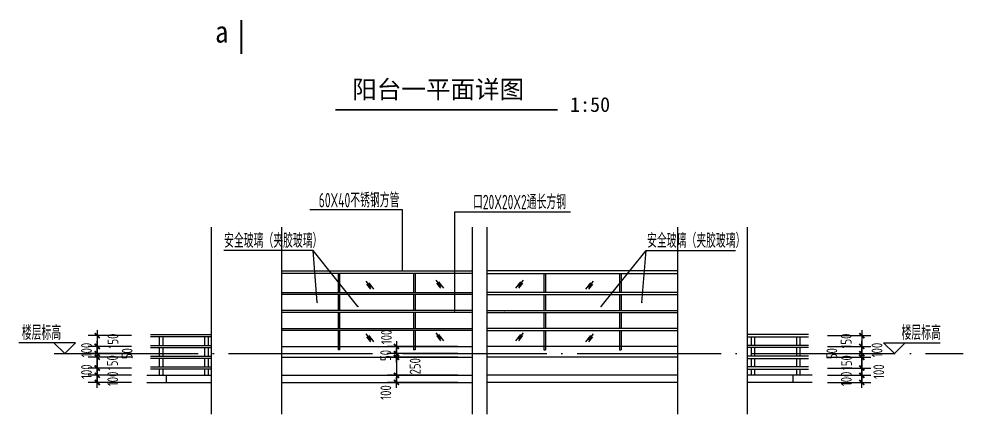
# Model space of a CAD drawing. Extents: x -726032 to 135930, y -151624 to 587044.
# Drawn here: x -134769 to -108544, y 356371 to 367333 of the extents above; entities that cross this region are included whole.
import ezdxf

# ---------------------------------------------------------------- set-up
doc = ezdxf.new("R2010")
doc.units = 0
doc.header["$LTSCALE"] = 1000
doc.header["$MEASUREMENT"] = 0
doc.linetypes.add('DOTE', pattern=[2.42, 2, -0.2, 0.02, -0.2])
doc.layers.get('0').update_dxf_attribs({"linetype": 'CONTINUOUS'})
doc.layers.get('DEFPOINTS').update_dxf_attribs({"color": 1, "linetype": 'CONTINUOUS'})
for name, color, linetype in [('AXIS', 245, 'CONTINUOUS'), ('DOTE', 8, 'DOTE'), ('PUB_DIM', 245, 'CONTINUOUS'), ('PUB_TEXT', 142, 'CONTINUOUS'), ('WINDOW', 155, 'CONTINUOUS'), ('引线', 213, 'CONTINUOUS'), ('排水', 245, 'CONTINUOUS'), ('构架', 4, 'CONTINUOUS'), ('栏杆', 126, 'CONTINUOUS')]:
    doc.layers.add(name, color=color, linetype=linetype)
doc.styles.add('-宋体', font='SimSun.ttf', dxfattribs={"width": 0.8})
doc.styles.add('-黑体', font='')
doc.styles.add('_HZTXT', font='isocp.shx', dxfattribs={"width": 0.8, "bigfont": 'hztxt.shx'})
doc.styles.add('DIM_FONT', font='isocp.shx', dxfattribs={"width": 0.8})
doc.styles.get('-黑体').set_extended_font_data('SimHei')
doc.dimstyles.new('DIMN20', dxfattribs={"dimscale": 0.2, "dimtxt": 300, "dimasz": 1, "dimexe": 250, "dimexo": 300, "dimgap": 150, "dimtad": 1, "dimdec": 0, "dimzin": 0, "dimdsep": 46, "dimtxsty": 'DIM_FONT', "dimblk": '_DIMX', "dimcen": 0.09, "dimclrt": 142, "dimadec": 0, "dimazin": 0, "dimtfac": 1, "dimtdec": 0, "dimtix": 1, "dimtmove": 2, "dimatfit": 3, "dimldrblk": '_DIMX', "dimfxl": 1, "dimtolj": 1, "dimtzin": 0, "dimarcsym": 0})

# ---------------------------------------------------------------- blocks, each defined once
blk = doc.blocks.new('A$C3F903CA2')
at = {"layer": 'PUB_TEXT', "const_width": 30, "elevation": 1920}
blk.add_lwpolyline([(3811.8, 471.4), (3811.8, 0)], dxfattribs=at)
at = {"layer": 'PUB_TEXT', "style": '-宋体', "width": 0.9}
blk.add_text('a', height=300, rotation=360, dxfattribs=at).set_placement((3446.9, 157.8, 1920))
blk = doc.blocks.new('_DIMX')
blk.add_line((-150, 0), (150, 0))
at = {"const_width": 50}
blk.add_lwpolyline([(-70, -70), (70, 70)], dxfattribs=at)
blk = doc.blocks.new('*D4078')
at = {"color": 0, "linetype": 'ByBlock', "transparency": 16777216}
for p, q in [((70852, -158105), (69877, -158105)), ((70002, -158105), (70002, -158104)), ((70002, -158105), (70002, -158205)), ((70002, -158105), (70002, -158205)), ((70852, -158205), (69877, -158205)), ((70002, -158206), (70002, -158206))]:
    blk.add_line(p, q, dxfattribs=at)
at = {"layer": 'DEFPOINTS', "color": 0, "linetype": 'ByBlock', "transparency": 16777216}
for p in [(71002, -158105), (70002, -158205), (71002, -158205)]:
    blk.add_point(p, dxfattribs=at)
at = {"color": 0, "linetype": 'ByBlock', "transparency": 16777216, "xscale": 0.5, "yscale": 0.5, "zscale": 0.5}
for p, rotation in [((70002, -158105), 270), ((70002, -158205), 90)]:
    blk.add_blockref('_DIMX', p, dxfattribs=dict(at, rotation=rotation))
at = {"color": 142, "linetype": 'ByBlock', "transparency": 16777216, "insert": (69854, -158344), "char_height": 150, "attachment_point": 5, "rotation": 90, "style": 'DIM_FONT'}
blk.add_mtext('\\A1;100', dxfattribs=at)
blk = doc.blocks.new('*D4075')
at = {"color": 0, "linetype": 'ByBlock', "transparency": 16777216}
for p, q in [((70852, -157705), (69877, -157705)), ((70002, -157705), (70002, -157704)), ((70002, -157705), (70002, -157805)), ((70002, -157705), (70002, -157805)), ((70852, -157805), (69877, -157805)), ((70002, -157806), (70002, -157806))]:
    blk.add_line(p, q, dxfattribs=at)
at = {"layer": 'DEFPOINTS', "color": 0, "linetype": 'ByBlock', "transparency": 16777216}
for p in [(71002, -157705), (70002, -157805), (71002, -157805)]:
    blk.add_point(p, dxfattribs=at)
at = {"color": 0, "linetype": 'ByBlock', "transparency": 16777216, "xscale": 0.5, "yscale": 0.5, "zscale": 0.5}
for p, rotation in [((70002, -157705), 270), ((70002, -157805), 90)]:
    blk.add_blockref('_DIMX', p, dxfattribs=dict(at, rotation=rotation))
at = {"color": 142, "linetype": 'ByBlock', "transparency": 16777216, "insert": (69863, -157574), "char_height": 150, "attachment_point": 5, "rotation": 90, "style": 'DIM_FONT'}
blk.add_mtext('\\A1;100', dxfattribs=at)
blk = doc.blocks.new('*D4076')
at = {"color": 0, "linetype": 'ByBlock', "transparency": 16777216}
for p, q in [((70852, -157805), (69877, -157805)), ((70852, -157855), (69877, -157855)), ((70002, -157805), (70002, -157804)), ((70002, -157805), (70002, -157855)), ((70002, -157856), (70002, -157856))]:
    blk.add_line(p, q, dxfattribs=at)
at = {"layer": 'DEFPOINTS', "color": 0, "linetype": 'ByBlock', "transparency": 16777216}
for p in [(70002, -157855), (71002, -157805), (71002, -157855)]:
    blk.add_point(p, dxfattribs=at)
at = {"color": 0, "linetype": 'ByBlock', "transparency": 16777216, "xscale": 0.5, "yscale": 0.5, "zscale": 0.5}
for p, rotation in [((70002, -157805), 270), ((70002, -157855), 90)]:
    blk.add_blockref('_DIMX', p, dxfattribs=dict(at, rotation=rotation))
at = {"color": 142, "linetype": 'ByBlock', "transparency": 16777216, "insert": (69852, -157830), "char_height": 150, "attachment_point": 5, "rotation": 90, "style": 'DIM_FONT'}
blk.add_mtext('\\A1;50', dxfattribs=at)
blk = doc.blocks.new('*D4077')
at = {"color": 0, "linetype": 'ByBlock', "transparency": 16777216}
for p, q in [((70852, -157855), (69877, -157855)), ((70002, -157856), (70002, -158105)), ((70852, -158105), (69877, -158105))]:
    blk.add_line(p, q, dxfattribs=at)
at = {"layer": 'DEFPOINTS', "color": 0, "linetype": 'ByBlock', "transparency": 16777216}
for p in [(71002, -157855), (70002, -158105), (71002, -158105)]:
    blk.add_point(p, dxfattribs=at)
at = {"color": 0, "linetype": 'ByBlock', "transparency": 16777216, "xscale": 0.5, "yscale": 0.5, "zscale": 0.5}
for p, rotation in [((70002, -157855), 90), ((70002, -158105), 270)]:
    blk.add_blockref('_DIMX', p, dxfattribs=dict(at, rotation=rotation))
at = {"color": 142, "linetype": 'ByBlock', "transparency": 16777216, "insert": (70261, -157980), "char_height": 150, "attachment_point": 5, "rotation": 90, "style": 'DIM_FONT'}
blk.add_mtext('\\A1;250', dxfattribs=at)
blk = doc.blocks.new('*D4063')
at = {"color": 0, "linetype": 'ByBlock', "transparency": 16777216}
for p, q in [((65769, -157805), (65167, -157805)), ((65769, -157855), (65167, -157855)), ((65292, -157805), (65292, -157804)), ((65292, -157805), (65292, -157855)), ((65292, -157805), (65292, -157855)), ((65292, -157856), (65292, -157856))]:
    blk.add_line(p, q, dxfattribs=at)
at = {"layer": 'DEFPOINTS', "color": 0, "linetype": 'ByBlock', "transparency": 16777216}
for p in [(65292, -157855), (65919, -157805), (65919, -157855)]:
    blk.add_point(p, dxfattribs=at)
at = {"color": 0, "linetype": 'ByBlock', "transparency": 16777216, "xscale": 0.5, "yscale": 0.5, "zscale": 0.5}
for p, rotation in [((65292, -157805), 270), ((65292, -157855), 90)]:
    blk.add_blockref('_DIMX', p, dxfattribs=dict(at, rotation=rotation))
at = {"color": 142, "linetype": 'ByBlock', "transparency": 16777216, "insert": (65707, -157805), "char_height": 150, "attachment_point": 5, "rotation": 90, "style": 'DIM_FONT'}
blk.add_mtext('\\A1;50', dxfattribs=at)
blk = doc.blocks.new('*D4064')
at = {"color": 0, "linetype": 'ByBlock', "transparency": 16777216}
for p, q in [((65769, -157705), (65167, -157705)), ((65292, -157705), (65292, -157704)), ((65292, -157705), (65292, -157805)), ((65769, -157805), (65167, -157805)), ((65292, -157806), (65292, -157806))]:
    blk.add_line(p, q, dxfattribs=at)
at = {"layer": 'DEFPOINTS', "color": 0, "linetype": 'ByBlock', "transparency": 16777216}
for p in [(65919, -157705), (65292, -157805), (65919, -157805)]:
    blk.add_point(p, dxfattribs=at)
at = {"color": 0, "linetype": 'ByBlock', "transparency": 16777216, "xscale": 0.5, "yscale": 0.5, "zscale": 0.5}
for p, rotation in [((65292, -157705), 270), ((65292, -157805), 90)]:
    blk.add_blockref('_DIMX', p, dxfattribs=dict(at, rotation=rotation))
at = {"color": 142, "linetype": 'ByBlock', "transparency": 16777216, "insert": (65142, -157755), "char_height": 150, "attachment_point": 5, "rotation": 90, "style": 'DIM_FONT'}
blk.add_mtext('\\A1;100', dxfattribs=at)
blk = doc.blocks.new('*D4065')
at = {"color": 0, "linetype": 'ByBlock', "transparency": 16777216}
for p, q in [((65769, -158005), (65167, -158005)), ((65292, -158005), (65292, -158004)), ((65292, -158005), (65292, -158105)), ((65769, -158105), (65167, -158105)), ((65292, -158106), (65292, -158106))]:
    blk.add_line(p, q, dxfattribs=at)
at = {"layer": 'DEFPOINTS', "color": 0, "linetype": 'ByBlock', "transparency": 16777216}
for p in [(65919, -158005), (65292, -158105), (65919, -158105)]:
    blk.add_point(p, dxfattribs=at)
at = {"color": 0, "linetype": 'ByBlock', "transparency": 16777216, "xscale": 0.5, "yscale": 0.5, "zscale": 0.5}
for p, rotation in [((65292, -158005), 270), ((65292, -158105), 90)]:
    blk.add_blockref('_DIMX', p, dxfattribs=dict(at, rotation=rotation))
at = {"color": 142, "linetype": 'ByBlock', "transparency": 16777216, "insert": (65142, -158055), "char_height": 150, "attachment_point": 5, "rotation": 90, "style": 'DIM_FONT'}
blk.add_mtext('\\A1;100', dxfattribs=at)
blk = doc.blocks.new('*D4066')
at = {"color": 0, "linetype": 'ByBlock', "transparency": 16777216}
for p, q in [((65769, -158105), (65167, -158105)), ((65292, -158105), (65292, -158104)), ((65292, -158105), (65292, -158205)), ((65292, -158105), (65292, -158205)), ((65769, -158205), (65167, -158205)), ((65292, -158206), (65292, -158206))]:
    blk.add_line(p, q, dxfattribs=at)
at = {"layer": 'DEFPOINTS', "color": 0, "linetype": 'ByBlock', "transparency": 16777216}
for p in [(65919, -158105), (65292, -158205), (65919, -158205)]:
    blk.add_point(p, dxfattribs=at)
at = {"color": 0, "linetype": 'ByBlock', "transparency": 16777216, "xscale": 0.5, "yscale": 0.5, "zscale": 0.5}
for p, rotation in [((65292, -158105), 270), ((65292, -158205), 90)]:
    blk.add_blockref('_DIMX', p, dxfattribs=dict(at, rotation=rotation))
at = {"color": 142, "linetype": 'ByBlock', "transparency": 16777216, "insert": (65507, -158155), "char_height": 150, "attachment_point": 5, "rotation": 90, "style": 'DIM_FONT'}
blk.add_mtext('\\A1;100', dxfattribs=at)
blk = doc.blocks.new('*D4067')
at = {"color": 0, "linetype": 'ByBlock', "transparency": 16777216}
for p, q in [((65769, -157855), (65167, -157855)), ((65292, -157855), (65292, -157854)), ((65292, -157855), (65292, -158005)), ((65292, -157855), (65292, -158005)), ((65769, -158005), (65167, -158005)), ((65292, -158006), (65292, -158006))]:
    blk.add_line(p, q, dxfattribs=at)
at = {"layer": 'DEFPOINTS', "color": 0, "linetype": 'ByBlock', "transparency": 16777216}
for p in [(65919, -157855), (65292, -158005), (65919, -158005)]:
    blk.add_point(p, dxfattribs=at)
at = {"color": 0, "linetype": 'ByBlock', "transparency": 16777216, "xscale": 0.5, "yscale": 0.5, "zscale": 0.5}
for p, rotation in [((65292, -157855), 270), ((65292, -158005), 90)]:
    blk.add_blockref('_DIMX', p, dxfattribs=dict(at, rotation=rotation))
at = {"color": 142, "linetype": 'ByBlock', "transparency": 16777216, "insert": (65503, -157930), "char_height": 150, "attachment_point": 5, "rotation": 90, "style": 'DIM_FONT'}
blk.add_mtext('\\A1;150', dxfattribs=at)
blk = doc.blocks.new('*D4068')
at = {"color": 0, "linetype": 'ByBlock', "transparency": 16777216}
for p, q in [((65769, -157555), (65167, -157555)), ((65292, -157555), (65292, -157554)), ((65292, -157555), (65292, -157705)), ((65292, -157555), (65292, -157705)), ((65769, -157705), (65167, -157705)), ((65292, -157706), (65292, -157706))]:
    blk.add_line(p, q, dxfattribs=at)
at = {"layer": 'DEFPOINTS', "color": 0, "linetype": 'ByBlock', "transparency": 16777216}
for p in [(65919, -157555), (65292, -157705), (65919, -157705)]:
    blk.add_point(p, dxfattribs=at)
at = {"color": 0, "linetype": 'ByBlock', "transparency": 16777216, "xscale": 0.5, "yscale": 0.5, "zscale": 0.5}
for p, rotation in [((65292, -157555), 270), ((65292, -157705), 90)]:
    blk.add_blockref('_DIMX', p, dxfattribs=dict(at, rotation=rotation))
at = {"color": 142, "linetype": 'ByBlock', "transparency": 16777216, "insert": (65509, -157630), "char_height": 150, "attachment_point": 5, "rotation": 90, "style": 'DIM_FONT'}
blk.add_mtext('\\A1;150', dxfattribs=at)
blk = doc.blocks.new('*D4071')
at = {"color": 0, "linetype": 'ByBlock', "transparency": 16777216}
for p, q in [((76062, -158005), (76664, -158005)), ((76539, -158005), (76539, -158004)), ((76539, -158005), (76539, -158105)), ((76539, -158005), (76539, -158105)), ((76062, -158105), (76664, -158105)), ((76539, -158106), (76539, -158106))]:
    blk.add_line(p, q, dxfattribs=at)
at = {"layer": 'DEFPOINTS', "color": 0, "linetype": 'ByBlock', "transparency": 16777216}
for p in [(75912, -158005), (75912, -158105), (76539, -158105)]:
    blk.add_point(p, dxfattribs=at)
at = {"color": 0, "linetype": 'ByBlock', "transparency": 16777216, "xscale": 0.5, "yscale": 0.5, "zscale": 0.5}
for p, rotation in [((76539, -158005), 270), ((76539, -158105), 90)]:
    blk.add_blockref('_DIMX', p, dxfattribs=dict(at, rotation=rotation))
at = {"color": 142, "linetype": 'ByBlock', "transparency": 16777216, "insert": (76775, -158055), "char_height": 150, "attachment_point": 5, "rotation": 90, "style": 'DIM_FONT'}
blk.add_mtext('\\A1;100', dxfattribs=at)
blk = doc.blocks.new('*D4070')
at = {"color": 0, "linetype": 'ByBlock', "transparency": 16777216}
for p, q in [((76062, -157705), (76664, -157705)), ((76539, -157705), (76539, -157704)), ((76539, -157705), (76539, -157805)), ((76539, -157705), (76539, -157805)), ((76062, -157805), (76664, -157805)), ((76539, -157806), (76539, -157806))]:
    blk.add_line(p, q, dxfattribs=at)
at = {"layer": 'DEFPOINTS', "color": 0, "linetype": 'ByBlock', "transparency": 16777216}
for p in [(75912, -157705), (75912, -157805), (76539, -157805)]:
    blk.add_point(p, dxfattribs=at)
at = {"color": 0, "linetype": 'ByBlock', "transparency": 16777216, "xscale": 0.5, "yscale": 0.5, "zscale": 0.5}
for p, rotation in [((76539, -157705), 270), ((76539, -157805), 90)]:
    blk.add_blockref('_DIMX', p, dxfattribs=dict(at, rotation=rotation))
at = {"color": 142, "linetype": 'ByBlock', "transparency": 16777216, "insert": (76750, -157755), "char_height": 150, "attachment_point": 5, "rotation": 90, "style": 'DIM_FONT'}
blk.add_mtext('\\A1;100', dxfattribs=at)
blk = doc.blocks.new('*D4074')
at = {"color": 0, "linetype": 'ByBlock', "transparency": 16777216}
for p, q in [((76062, -157555), (76664, -157555)), ((76539, -157555), (76539, -157554)), ((76539, -157555), (76539, -157705)), ((76539, -157555), (76539, -157705)), ((76062, -157705), (76664, -157705)), ((76539, -157706), (76539, -157706))]:
    blk.add_line(p, q, dxfattribs=at)
at = {"layer": 'DEFPOINTS', "color": 0, "linetype": 'ByBlock', "transparency": 16777216}
for p in [(75912, -157555), (75912, -157705), (76539, -157705)]:
    blk.add_point(p, dxfattribs=at)
at = {"color": 0, "linetype": 'ByBlock', "transparency": 16777216, "xscale": 0.5, "yscale": 0.5, "zscale": 0.5}
for p, rotation in [((76539, -157555), 270), ((76539, -157705), 90)]:
    blk.add_blockref('_DIMX', p, dxfattribs=dict(at, rotation=rotation))
at = {"color": 142, "linetype": 'ByBlock', "transparency": 16777216, "insert": (76322, -157630), "char_height": 150, "attachment_point": 5, "rotation": 90, "style": 'DIM_FONT'}
blk.add_mtext('\\A1;150', dxfattribs=at)
blk = doc.blocks.new('*D4073')
at = {"color": 0, "linetype": 'ByBlock', "transparency": 16777216}
for p, q in [((76062, -157855), (76664, -157855)), ((76539, -157855), (76539, -157854)), ((76539, -157855), (76539, -158005)), ((76539, -157855), (76539, -158005)), ((76062, -158005), (76664, -158005)), ((76539, -158006), (76539, -158006))]:
    blk.add_line(p, q, dxfattribs=at)
at = {"layer": 'DEFPOINTS', "color": 0, "linetype": 'ByBlock', "transparency": 16777216}
for p in [(75912, -157855), (75912, -158005), (76539, -158005)]:
    blk.add_point(p, dxfattribs=at)
at = {"color": 0, "linetype": 'ByBlock', "transparency": 16777216, "xscale": 0.5, "yscale": 0.5, "zscale": 0.5}
for p, rotation in [((76539, -157855), 270), ((76539, -158005), 90)]:
    blk.add_blockref('_DIMX', p, dxfattribs=dict(at, rotation=rotation))
at = {"color": 142, "linetype": 'ByBlock', "transparency": 16777216, "insert": (76328, -157930), "char_height": 150, "attachment_point": 5, "rotation": 90, "style": 'DIM_FONT'}
blk.add_mtext('\\A1;150', dxfattribs=at)
blk = doc.blocks.new('*D4072')
at = {"color": 0, "linetype": 'ByBlock', "transparency": 16777216}
for p, q in [((76062, -158105), (76664, -158105)), ((76539, -158105), (76539, -158104)), ((76539, -158105), (76539, -158205)), ((76539, -158105), (76539, -158205)), ((76062, -158205), (76664, -158205)), ((76539, -158206), (76539, -158206))]:
    blk.add_line(p, q, dxfattribs=at)
at = {"layer": 'DEFPOINTS', "color": 0, "linetype": 'ByBlock', "transparency": 16777216}
for p in [(75912, -158105), (75912, -158205), (76539, -158205)]:
    blk.add_point(p, dxfattribs=at)
at = {"color": 0, "linetype": 'ByBlock', "transparency": 16777216, "xscale": 0.5, "yscale": 0.5, "zscale": 0.5}
for p, rotation in [((76539, -158105), 270), ((76539, -158205), 90)]:
    blk.add_blockref('_DIMX', p, dxfattribs=dict(at, rotation=rotation))
at = {"color": 142, "linetype": 'ByBlock', "transparency": 16777216, "insert": (76324, -158155), "char_height": 150, "attachment_point": 5, "rotation": 90, "style": 'DIM_FONT'}
blk.add_mtext('\\A1;100', dxfattribs=at)
blk = doc.blocks.new('*D4069')
at = {"color": 0, "linetype": 'ByBlock', "transparency": 16777216}
for p, q in [((76062, -157805), (76664, -157805)), ((76062, -157855), (76664, -157855)), ((76539, -157805), (76539, -157804)), ((76539, -157805), (76539, -157855)), ((76539, -157805), (76539, -157855)), ((76539, -157856), (76539, -157856))]:
    blk.add_line(p, q, dxfattribs=at)
at = {"layer": 'DEFPOINTS', "color": 0, "linetype": 'ByBlock', "transparency": 16777216}
for p in [(75912, -157805), (75912, -157855), (76539, -157855)]:
    blk.add_point(p, dxfattribs=at)
at = {"color": 0, "linetype": 'ByBlock', "transparency": 16777216, "xscale": 0.5, "yscale": 0.5, "zscale": 0.5}
for p, rotation in [((76539, -157805), 270), ((76539, -157855), 90)]:
    blk.add_blockref('_DIMX', p, dxfattribs=dict(at, rotation=rotation))
at = {"color": 142, "linetype": 'ByBlock', "transparency": 16777216, "insert": (76123, -157805), "char_height": 150, "attachment_point": 5, "rotation": 90, "style": 'DIM_FONT'}
blk.add_mtext('\\A1;50', dxfattribs=at)
blk = doc.blocks.new('A$C417558AB')
for p, q in [((2677.2, 0), (2677.2, 2593.8)), ((3647.2, 2593.8), (3647.2, 0)), ((6297.2, 2593.8), (6297.2, 0)), ((6497.2, 2593.8), (6497.2, 0)), ((6497.2, 2593.8), (6497.2, 0)), ((9147.2, 2593.8), (9147.2, 0)), ((10117.2, 0), (10117.2, 2593.8)), ((3647.2, 938.5), (6297.2, 938.5)), ((9147.2, 938.5), (6497.2, 938.5)), ((3647.2, 788.5), (6297.2, 788.5)), ((9147.2, 788.5), (6497.2, 788.5)), ((1777.2, 538.5), (2677.2, 538.5)), ((2047.2, 538.5), (2047.2, 438.5)), ((3647.2, 538.5), (6297.2, 538.5)), ((9147.2, 538.5), (6497.2, 538.5)), ((11017.2, 538.5), (10117.2, 538.5)), ((10747.2, 538.5), (10747.2, 438.5)), ((1777.2, 438.5), (2677.2, 438.5)), ((3647.2, 438.5), (6297.2, 438.5)), ((9147.2, 438.5), (6497.2, 438.5)), ((11017.2, 438.5), (10117.2, 438.5))]:
    blk.add_line(p, q)
at = {"layer": 'DOTE'}
blk.add_line((491.1, 838.5), (13112.9, 838.5), dxfattribs=at)
at = {"layer": 'PUB_DIM'}
for p, q in [((786.4, 988.5), (0, 988.5)), ((636.4, 838.5), (486.4, 988.5)), ((786.4, 988.5), (636.4, 838.5)), ((12008, 988.5), (12794.4, 988.5)), ((12008, 988.5), (12158, 838.5)), ((12158, 838.5), (12308, 988.5))]:
    blk.add_line(p, q, dxfattribs=at)
at = {"layer": 'WINDOW'}
for p, q in [((4819.9, 1844.9), (4887, 1756.8)), ((5791.6, 1859), (5858.8, 1770.9)), ((7002.8, 1859), (6935.6, 1770.9)), ((7974.6, 1844.9), (7907.4, 1756.8)), ((4827.8, 1803.8), (4882.8, 1731.6)), ((4857.6, 1819.7), (4924.8, 1731.6)), ((5799.6, 1817.9), (5854.6, 1745.8)), ((5829.4, 1833.9), (5896.6, 1745.8)), ((6965, 1833.9), (6897.8, 1745.8)), ((6994.9, 1817.9), (6939.8, 1745.8)), ((7936.8, 1819.7), (7869.6, 1731.6)), ((7966.6, 1803.8), (7911.6, 1731.6)), ((4819.9, 1114.6), (4887, 1026.5)), ((4827.8, 1073.5), (4882.8, 1001.3)), ((4857.6, 1089.4), (4924.8, 1001.3)), ((5791.6, 1128.7), (5858.8, 1040.6)), ((5799.6, 1087.7), (5854.6, 1015.5)), ((5829.4, 1103.6), (5896.6, 1015.5)), ((6965, 1103.6), (6897.8, 1015.5)), ((7002.8, 1128.7), (6935.6, 1040.6)), ((6994.9, 1087.7), (6939.8, 1015.5)), ((7936.8, 1089.4), (7869.6, 1001.3)), ((7974.6, 1114.6), (7907.4, 1026.5)), ((7966.6, 1073.5), (7911.6, 1001.3))]:
    blk.add_line(p, q, dxfattribs=at)
at = {"layer": '引线'}
for p, q in [((4142.6, 1547.9), (4085, 2269.6)), ((8651.8, 1547.9), (8709.4, 2269.6))]:
    blk.add_line(p, q, dxfattribs=at)
for points in [[(5327.5, 1988.5), (5327.5, 2830.7), (4038.4, 2830.7)], [(6052.3, 1432.2), (6052.3, 2805.1), (7662.2, 2805.1)], [(4709.3, 1492.1), (4085, 2269.6), (2844.8, 2269.6)], [(8085.1, 1492.1), (8709.4, 2269.6), (9949.6, 2269.6)]]:
    blk.add_lwpolyline(points, dxfattribs=at)
at = {"layer": '引线', "const_width": 9.75}
for points in [[(5332.7, 1988.5, -1), (5322.4, 1988.5, -1)], [(4147.7, 1547.9, -1), (4137.5, 1547.9, -1)], [(4714.4, 1492.1, -1), (4704.2, 1492.1, -1)], [(8080, 1492.1, 1), (8090.2, 1492.1, 1)], [(8646.7, 1547.9, 1), (8657, 1547.9, 1)], [(6057.5, 1432.2, -1), (6047.2, 1432.2, -1)], [(6737, 1432.2, 1), (6747.2, 1432.2, 1)]]:
    blk.add_lwpolyline(points, format="xyb", close=True, dxfattribs=at)
at = {"layer": '栏杆', "color": 253}
for p, q in [((3647.2, 1988.5), (6297.2, 1988.5)), ((9147.2, 1988.5), (6497.2, 1988.5)), ((6297.2, 1948.5), (3647.2, 1948.5)), ((4432.2, 1948.5), (4432.2, 1688.5)), ((4452.2, 1948.5), (4452.2, 1688.5)), ((5482.2, 1948.5), (5482.2, 1688.5)), ((5502.2, 1948.5), (5502.2, 1688.5)), ((6497.2, 1948.5), (9147.2, 1948.5)), ((7292.2, 1948.5), (7292.2, 1688.5)), ((7312.2, 1948.5), (7312.2, 1688.5)), ((8342.2, 1948.5), (8342.2, 1688.5)), ((8362.2, 1948.5), (8362.2, 1688.5)), ((3647.2, 1688.5), (6297.2, 1688.5)), ((6297.2, 1658.5), (3647.2, 1658.5)), ((4432.2, 1658.5), (4432.2, 1438.5)), ((4452.2, 1658.5), (4452.2, 1438.5)), ((5482.2, 1658.5), (5482.2, 1438.5)), ((5502.2, 1658.5), (5502.2, 1438.5)), ((9147.2, 1688.5), (6497.2, 1688.5)), ((6497.2, 1658.5), (9147.2, 1658.5)), ((7292.2, 1658.5), (7292.2, 1438.5)), ((7312.2, 1658.5), (7312.2, 1438.5)), ((8342.2, 1658.5), (8342.2, 1438.5)), ((8362.2, 1658.5), (8362.2, 1438.5)), ((6297.2, 1438.5), (3647.2, 1438.5)), ((6297.2, 1408.5), (3647.2, 1408.5)), ((4432.2, 1408.5), (4432.2, 1188.5)), ((4452.2, 1408.5), (4452.2, 1188.5)), ((5482.2, 1408.5), (5482.2, 1188.5)), ((5502.2, 1408.5), (5502.2, 1188.5)), ((6497.2, 1438.5), (9147.2, 1438.5)), ((6497.2, 1408.5), (9147.2, 1408.5)), ((7292.2, 1408.5), (7292.2, 1188.5)), ((7312.2, 1408.5), (7312.2, 1188.5)), ((8342.2, 1408.5), (8342.2, 1188.5)), ((8362.2, 1408.5), (8362.2, 1188.5)), ((3647.2, 1188.5), (6297.2, 1188.5)), ((9147.2, 1188.5), (6497.2, 1188.5)), ((1827.2, 1103.2), (2677.2, 1103.2)), ((2677.2, 1073.2), (1827.2, 1073.2)), ((1947.2, 1073.2), (1947.2, 953.2)), ((1997.2, 1073.2), (1997.2, 953.2)), ((2577.2, 1073.2), (2577.2, 953.2)), ((2627.2, 1073.2), (2627.2, 953.2)), ((6297.2, 1158.5), (3647.2, 1158.5)), ((4432.2, 1158.5), (4432.2, 893)), ((4452.2, 1158.5), (4452.2, 893)), ((5482.2, 1158.5), (5482.2, 893)), ((5502.2, 1158.5), (5502.2, 893)), ((6497.2, 1158.5), (9147.2, 1158.5)), ((7292.2, 1158.5), (7292.2, 893)), ((7312.2, 1158.5), (7312.2, 893)), ((8342.2, 1158.5), (8342.2, 893)), ((8362.2, 1158.5), (8362.2, 893)), ((10967.2, 1103.2), (10117.2, 1103.2)), ((10117.2, 1073.2), (10967.2, 1073.2)), ((10167.2, 1073.2), (10167.2, 953.2)), ((10217.2, 1073.2), (10217.2, 953.2)), ((10797.2, 1073.2), (10797.2, 953.2)), ((10847.2, 1073.2), (10847.2, 953.2)), ((1827.2, 953.2), (2677.2, 953.2)), ((1827.2, 923.2), (2677.2, 923.2)), ((1947.2, 923.2), (1947.2, 803.2)), ((1997.2, 923.2), (1997.2, 803.2)), ((2577.2, 923.2), (2577.2, 803.2)), ((2627.2, 923.2), (2627.2, 803.2)), ((10967.2, 953.2), (10117.2, 953.2)), ((10967.2, 923.2), (10117.2, 923.2)), ((10167.2, 923.2), (10167.2, 803.2)), ((10217.2, 923.2), (10217.2, 803.2)), ((10797.2, 923.2), (10797.2, 803.2)), ((10847.2, 923.2), (10847.2, 803.2)), ((1827.2, 803.2), (2677.2, 803.2)), ((4452.2, 893), (4432.2, 893)), ((5502.2, 893), (5482.2, 893)), ((7292.2, 893), (7312.2, 893)), ((8342.2, 893), (8362.2, 893)), ((10967.2, 803.2), (10117.2, 803.2)), ((2677.2, 773.2), (1827.2, 773.2)), ((1947.2, 773.2), (1947.2, 653.2)), ((1997.2, 773.2), (1997.2, 653.2)), ((2577.2, 773.2), (2577.2, 653.2)), ((2627.2, 773.2), (2627.2, 653.2)), ((10117.2, 773.2), (10967.2, 773.2)), ((10167.2, 773.2), (10167.2, 653.2)), ((10217.2, 773.2), (10217.2, 653.2)), ((10797.2, 773.2), (10797.2, 653.2)), ((10847.2, 773.2), (10847.2, 653.2)), ((1827.2, 653.2), (2677.2, 653.2)), ((2677.2, 623.2), (1827.2, 623.2)), ((1947.2, 623.2), (1947.2, 538.5)), ((1997.2, 623.2), (1997.2, 538.5)), ((2577.2, 623.2), (2577.2, 538.5)), ((2627.2, 623.2), (2627.2, 538.5)), ((10967.2, 653.2), (10117.2, 653.2)), ((10117.2, 623.2), (10967.2, 623.2)), ((10167.2, 623.2), (10167.2, 538.5)), ((10217.2, 623.2), (10217.2, 538.5)), ((10797.2, 623.2), (10797.2, 538.5)), ((10847.2, 623.2), (10847.2, 538.5))]:
    blk.add_line(p, q, dxfattribs=at)
at = {"layer": 'PUB_DIM', "style": '_HZTXT', "width": 0.65}
blk.add_text('楼层标高', height=200, dxfattribs=at).set_placement((40.6, 1029))
blk.add_text('楼层标高', height=200, rotation=360, dxfattribs=at).set_placement((12258.3, 1029))
at = {"layer": '引线', "style": '_HZTXT', "width": 0.65}
for s, p in [('60X40不锈钢方管', (4164.2, 2867.1)), ('口20X20X2通长方钢', (6306.1, 2841.5)), ('安全玻璃（夹胶玻璃）', (2850.3, 2306))]:
    blk.add_text(s, height=200, dxfattribs=at).set_placement(p)
blk.add_text('安全玻璃（夹胶玻璃）', height=200, rotation=360, dxfattribs=at).set_placement((8725, 2306))
at = {"layer": 'PUB_DIM'}
for base, p1, p2, angle, picture, middle, dimtype, set_off in [((1088.9, 938.2), (1715.5, 1088.2), (1715.5, 938.2), 90, '*D4068', (1305.6, 1013.2), 128, (-64203.2, 158643.5)), ((5243.4, 838.5), (6243.4, 938.5), (6243.4, 838.5), 270, '*D4075', (5104.6, 1069), 129, (-64758.3, 158643.5)), ((11705.5, 938.2), (11078.9, 1088.2), (11078.9, 938.2), 270, '*D4074', (11488.8, 1013.2), 128, (-64833.2, 158643.5)), ((11705.5, 838.5), (11078.9, 938.2), (11078.9, 838.5), 270, '*D4070', (11916.6, 888.3), 128, (-64833.2, 158643.5)), ((1088.9, 788.2), (1715.5, 838.5), (1715.5, 788.2), 90, '*D4063', (1504.2, 838.5), 128, (-64203.2, 158643.5)), ((11705.5, 788.2), (11078.9, 838.5), (11078.9, 788.2), 270, '*D4069', (11290.2, 838.5), 128, (-64833.2, 158643.5)), ((1088.9, 638.2), (1715.5, 788.2), (1715.5, 638.2), 90, '*D4067', (1299.4, 713.2), 128, (-64203.2, 158643.5)), ((5243.4, 538.5), (6243.4, 788.5), (6243.4, 538.5), 270, '*D4077', (5502.2, 663.5), 129, (-64758.3, 158643.5)), ((11705.5, 638.2), (11078.9, 788.2), (11078.9, 638.2), 270, '*D4073', (11495, 713.2), 128, (-64833.2, 158643.5)), ((1088.9, 438.5), (1715.5, 538.5), (1715.5, 438.5), 90, '*D4066', (1303.9, 488.5), 128, (-64203.2, 158643.5)), ((11705.5, 538.5), (11078.9, 638.2), (11078.9, 538.5), 270, '*D4071', (11941.6, 588.3), 128, (-64833.2, 158643.5)), ((11705.5, 438.5), (11078.9, 538.5), (11078.9, 438.5), 270, '*D4072', (11490.5, 488.5), 128, (-64833.2, 158643.5)), ((5243.4, 438.5), (6243.4, 538.5), (6243.4, 438.5), 270, '*D4078', (5095.8, 299.2), 129, (-64758.3, 158643.5))]:
    dim = blk.add_linear_dim(base=base, p1=p1, p2=p2, angle=angle, dimstyle='DIMN20', override={"dimscale": 0.5, "dimblk1": '_DIMX', "dimblk2": '_DIMX', "dimsah": 1}, dxfattribs=at)
    dim.commit()
    dim.dimension.update_dxf_attribs({"geometry": picture, "text_midpoint": middle, "dimtype": dimtype, "insert": set_off})
for base, p1, p2, picture, middle in [((1088.9, 838.5), (1715.5, 938.2), (1715.5, 838.5), '*D4064', (308.9, 888.3)), ((1088.9, 538.5), (1715.5, 638.2), (1715.5, 538.5), '*D4065', (308.9, 588.3))]:
    dim = blk.add_linear_dim(base=base, p1=p1, p2=p2, angle=90, dimstyle='DIMN20', override={"dimscale": 0.5, "dimblk1": '_DIMX', "dimblk2": '_DIMX', "dimsah": 1}, dxfattribs=at)
    dim.commit()
    dim.dimension.update_dxf_attribs({"geometry": picture, "text_midpoint": middle, "insert": (-64203.2, 158643.5)})
dim = blk.add_aligned_dim(p1=(6243.4, 838.5), p2=(6243.4, 788.5), distance=-1000, dimstyle='DIMN20', override={"dimscale": 0.5, "dimblk1": '_DIMX', "dimblk2": '_DIMX', "dimsah": 1}, dxfattribs=at)
dim.commit()
dim.dimension.update_dxf_attribs({"geometry": '*D4076', "text_midpoint": (5093.4, 813.5), "insert": (-64758.3, 158643.5)})

msp = doc.modelspace()

# ---------------------------------------------------------------- linework, layer by layer
at = {"layer": '构架', "const_width": 45.5}
msp.add_lwpolyline([(-125979.2, 364808.9), (-119803.4, 364808.9)], dxfattribs=at)

# ---------------------------------------------------------------- block references
at = {"xscale": 2, "yscale": 2, "zscale": 2}
msp.add_blockref('A$C417558AB', (-134769.4, 356371.3, 3840), dxfattribs=at)
at = {"layer": '排水', "xscale": 2, "yscale": 2, "zscale": 2}
msp.add_blockref('A$C3F903CA2', (-136212.8, 366360.1, 3840), dxfattribs=at)

# ---------------------------------------------------------------- texts
at = {"layer": 'AXIS', "style": '-黑体'}
for s, height, p in [('阳台一平面详图', 500, (-125510, 365127.9)), ('1:50', 409.09, (-119461.4, 364753.8))]:
    msp.add_text(s, height=height, dxfattribs=at).set_placement(p)

doc.saveas('drawing.dxf')
